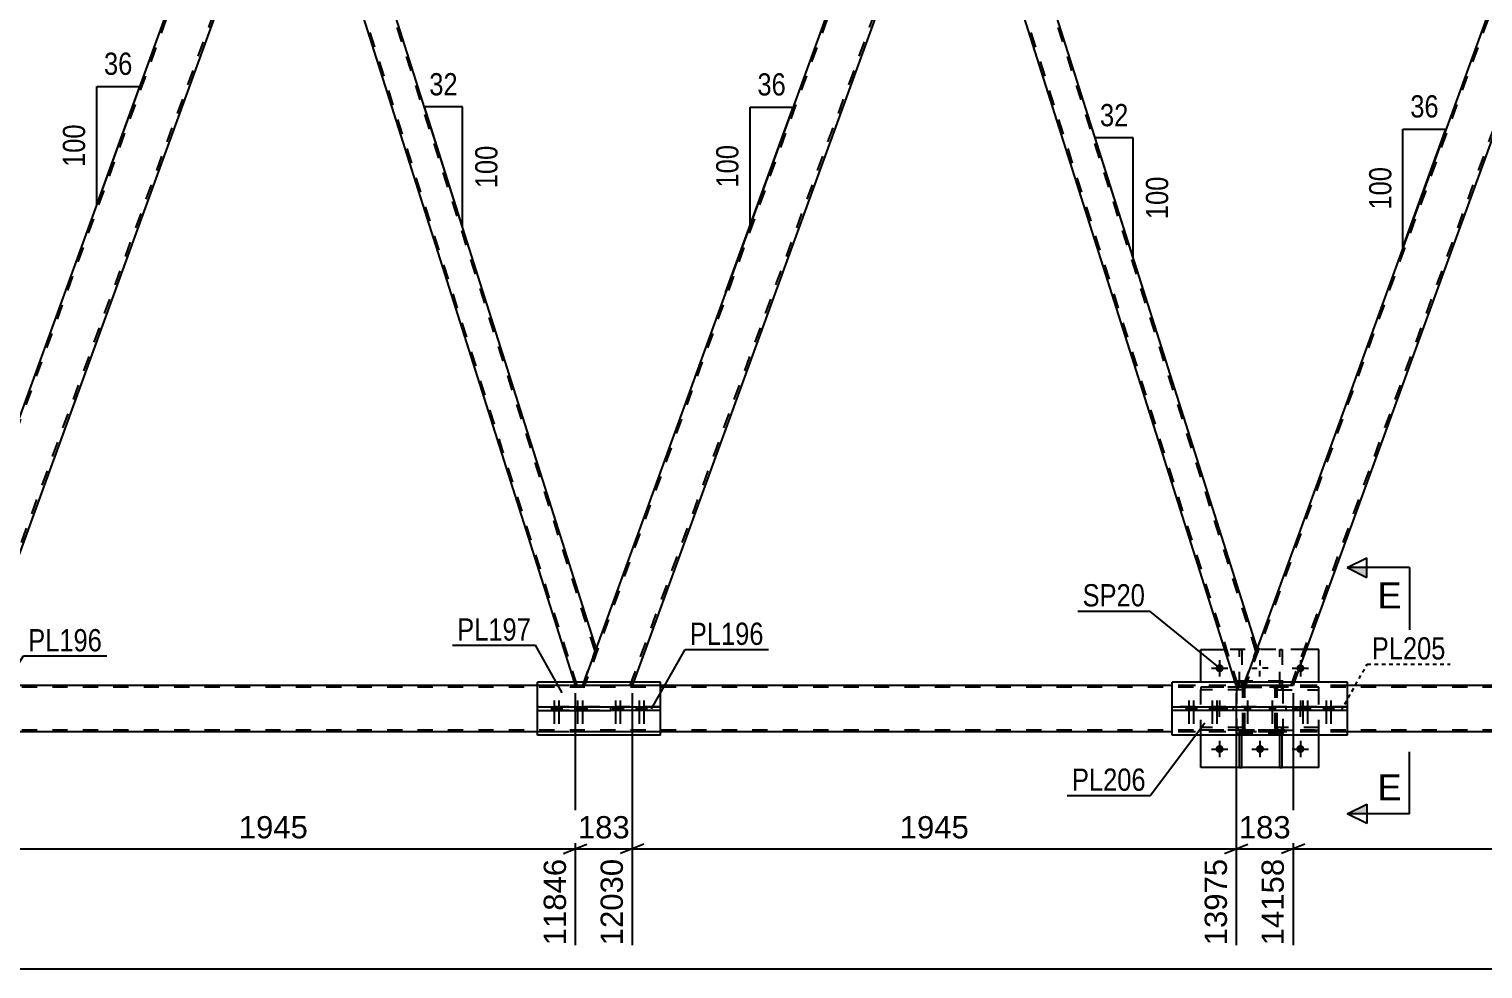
# Model space of a CAD drawing. Header units: millimetres. Extents: x -121 to 720, y -404 to 190.
# Drawn here: x 324.9 to 512.2, y -158.5 to -37.5 of the extents above; entities that cross this region are included whole.
import ezdxf

# ---------------------------------------------------------------- set-up
doc = ezdxf.new("R2010")
doc.units = ezdxf.units.MM
for name, pattern in [('DXK_LINE_DOT2', [3.9198, 1.9599, -1.9599]), ('DXK_LINE_DOT3', [5.9187, 2.979, -0.9799, 0.9799, -0.9799]), ('DXK_LINE_DOT4', [0.9408, 0.4704, -0.4704])]:
    doc.linetypes.add(name, pattern=pattern)
doc.styles.add('Arial', font='ARIAL.TTF', dxfattribs={"height": 0.2})
doc.styles.add('Arial Narrow', font='ARIALN.TTF', dxfattribs={"height": 0.2})

# ---------------------------------------------------------------- blocks, each defined once
blk = doc.blocks.new('Bolt-318886794-4142 - 3431')
at = {"linetype": 'Continuous'}
for points in [[(489.38, -124.76), (488.66, -124.76), (488.66, -125.24), (489.38, -125.24)], [(489.98, -124.76), (489.26, -124.76), (489.26, -125.24), (489.98, -125.24)], [(492.39, -124.76), (491.67, -124.76), (491.67, -125.24), (492.39, -125.24)], [(492.99, -124.76), (492.27, -124.76), (492.27, -125.24), (492.99, -125.24)]]:
    blk.add_hatch(color=1, dxfattribs=at).paths.add_polyline_path(points)
at = {"color": 1, "linetype": 'Continuous'}
for p, q in [((488.66, -124.76), (488.66, -125.24)), ((489.02, -123.96), (489.02, -126.96)), ((489.26, -124.76), (489.26, -125.24)), ((489.38, -124.76), (489.38, -125.24)), ((489.62, -123.96), (489.62, -126.96)), ((489.98, -124.76), (489.98, -125.24)), ((491.67, -124.76), (491.67, -125.24)), ((492.03, -123.96), (492.03, -126.96)), ((492.27, -124.76), (492.27, -125.24)), ((492.39, -124.76), (492.39, -125.24)), ((492.63, -123.96), (492.63, -126.96)), ((492.99, -124.76), (492.99, -125.24))]:
    blk.add_line(p, q, dxfattribs=at)
blk = doc.blocks.new('Part-318886794-3553 - 3431')
at = {"color": 7, "linetype": 'DXK_LINE_DOT2'}
for p, q in [((619.98, -122.24), (-43.24, -122.24)), ((619.98, -122), (-35.24, -122)), ((406.29, -122), (390.43, -122)), ((494.8, -122), (472.19, -122)), ((619.98, -127.76), (-43.24, -127.76)), ((619.98, -128), (-35.24, -128)), ((406.29, -128), (390.43, -128)), ((494.8, -128), (472.19, -128))]:
    blk.add_line(p, q, dxfattribs=at)
at = {"color": 2, "linetype": 'Continuous'}
for p, q in [((390.43, -122), (321.15, -122)), ((472.19, -122), (406.29, -122)), ((560.68, -122), (494.8, -122)), ((390.43, -128), (321.15, -128)), ((472.19, -128), (406.29, -128)), ((560.68, -128), (494.8, -128))]:
    blk.add_line(p, q, dxfattribs=at)
blk = doc.blocks.new('Bolt-318886794-3723 - 3431')
at = {"linetype": 'Continuous'}
for points in [[(478.83, -119.8, -1), (477.79, -119.8, -1)], [(489.23, -119.8, -1), (488.19, -119.8, -1)], [(478.83, -130.2, -1), (477.79, -130.2, -1)], [(484.03, -130.2, -1), (482.99, -130.2, -1)], [(489.23, -130.2, -1), (488.19, -130.2, -1)]]:
    blk.add_hatch(color=1, dxfattribs=at).paths.add_polyline_path(points)
at = {"color": 1, "linetype": 'Continuous'}
for p, q in [((477.27, -119.8), (479.35, -119.8)), ((478.31, -118.76), (478.31, -120.84)), ((482.47, -119.8), (483.16, -119.8)), ((483.51, -118.76), (483.51, -119.45)), ((484.55, -119.8), (483.85, -119.8)), ((487.67, -119.8), (489.75, -119.8)), ((488.71, -118.76), (488.71, -120.84)), ((483.51, -120.84), (483.51, -120.15)), ((477.27, -125), (477.96, -125)), ((478.31, -123.96), (478.31, -124.65)), ((478.31, -126.04), (478.31, -125.35)), ((479.35, -125), (478.65, -125)), ((487.67, -125), (488.36, -125)), ((488.71, -123.96), (488.71, -124.65)), ((488.71, -126.04), (488.71, -125.35)), ((489.75, -125), (489.05, -125)), ((478.31, -129.16), (478.31, -131.24)), ((483.51, -129.16), (483.51, -131.24)), ((488.71, -129.16), (488.71, -131.24)), ((477.27, -130.2), (479.35, -130.2)), ((482.47, -130.2), (484.55, -130.2)), ((487.67, -130.2), (489.75, -130.2))]:
    blk.add_line(p, q, dxfattribs=at)
blk = doc.blocks.new('Bolt-318886794-3724 - 3431')
at = {"linetype": 'Continuous'}
for points in [[(400.87, -124.76), (400.15, -124.76), (400.15, -125.24), (400.87, -125.24)], [(401.47, -124.76), (400.75, -124.76), (400.75, -125.24), (401.47, -125.24)], [(403.88, -124.76), (403.16, -124.76), (403.16, -125.24), (403.88, -125.24)], [(404.48, -124.76), (403.76, -124.76), (403.76, -125.24), (404.48, -125.24)]]:
    blk.add_hatch(color=1, dxfattribs=at).paths.add_polyline_path(points)
at = {"color": 1, "linetype": 'Continuous'}
for p, q in [((400.15, -124.76), (400.15, -125.24)), ((400.51, -123.96), (400.51, -126.96)), ((400.75, -124.76), (400.75, -125.24)), ((400.87, -124.76), (400.87, -125.24)), ((401.11, -123.96), (401.11, -126.96)), ((401.47, -124.76), (401.47, -125.24)), ((403.16, -124.76), (403.16, -125.24)), ((403.52, -123.96), (403.52, -126.96)), ((403.76, -124.76), (403.76, -125.24)), ((403.88, -124.76), (403.88, -125.24)), ((404.12, -123.96), (404.12, -126.96)), ((404.48, -124.76), (404.48, -125.24))]:
    blk.add_line(p, q, dxfattribs=at)
blk = doc.blocks.new('Part-318886794-3789 - 3431')
at = {"color": 2, "linetype": 'Continuous'}
for p, q in [((354.29, -3.4), (311.27, -121.6)), ((360.68, -3.4), (317.65, -121.6))]:
    blk.add_line(p, q, dxfattribs=at)
at = {"color": 7, "linetype": 'DXK_LINE_DOT2'}
for p, q in [((354.69, -3), (311.38, -122)), ((317.25, -122), (360.57, -3)), ((354.29, -3.4), (354.44, -3)), ((354.44, -3), (360.82, -3)), ((360.82, -3), (360.68, -3.4)), ((311.27, -121.6), (311.12, -122)), ((317.65, -121.6), (317.51, -122)), ((317.51, -122), (311.12, -122))]:
    blk.add_line(p, q, dxfattribs=at)
blk = doc.blocks.new('Bolt-318886794-4108 - 3431')
at = {"linetype": 'Continuous'}
for points in [[(474.72, -124.76), (474, -124.76), (474, -125.24), (474.72, -125.24)], [(475.32, -124.76), (474.6, -124.76), (474.6, -125.24), (475.32, -125.24)], [(477.73, -124.76), (477.01, -124.76), (477.01, -125.24), (477.73, -125.24)], [(478.33, -124.76), (477.61, -124.76), (477.61, -125.24), (478.33, -125.24)]]:
    blk.add_hatch(color=1, dxfattribs=at).paths.add_polyline_path(points)
at = {"color": 1, "linetype": 'Continuous'}
for p, q in [((474, -124.76), (474, -125.24)), ((474.36, -123.96), (474.36, -126.96)), ((474.6, -124.76), (474.6, -125.24)), ((474.72, -124.76), (474.72, -125.24)), ((474.96, -123.96), (474.96, -126.96)), ((475.32, -124.76), (475.32, -125.24)), ((477.01, -124.76), (477.01, -125.24)), ((477.37, -123.96), (477.37, -126.96)), ((477.61, -124.76), (477.61, -125.24)), ((477.73, -124.76), (477.73, -125.24)), ((477.97, -123.96), (477.97, -126.96)), ((478.33, -124.76), (478.33, -125.24))]:
    blk.add_line(p, q, dxfattribs=at)
blk = doc.blocks.new('Part-318886794-3811 - 3431')
at = {"color": 2, "linetype": 'Continuous'}
for p, q in [((524.56, -3.4), (481.54, -121.6)), ((530.95, -3.4), (487.92, -121.6))]:
    blk.add_line(p, q, dxfattribs=at)
at = {"color": 7, "linetype": 'DXK_LINE_DOT2'}
for p, q in [((524.96, -3), (481.65, -122)), ((487.52, -122), (530.84, -3)), ((524.56, -3.4), (524.71, -3)), ((524.71, -3), (531.09, -3)), ((531.09, -3), (530.95, -3.4)), ((481.54, -121.6), (481.39, -122)), ((487.92, -121.6), (487.78, -122)), ((487.78, -122), (481.39, -122))]:
    blk.add_line(p, q, dxfattribs=at)
blk = doc.blocks.new('Part-318886794-3860 - 3431')
at = {"color": 2, "linetype": 'Continuous'}
for p, q in [((439.43, -3.4), (396.4, -121.6)), ((445.81, -3.4), (402.79, -121.6))]:
    blk.add_line(p, q, dxfattribs=at)
at = {"color": 7, "linetype": 'DXK_LINE_DOT2'}
for p, q in [((439.83, -3), (396.51, -122)), ((402.39, -122), (445.7, -3)), ((439.43, -3.4), (439.57, -3)), ((439.57, -3), (445.96, -3)), ((445.96, -3), (445.81, -3.4)), ((396.4, -121.6), (396.26, -122)), ((402.79, -121.6), (402.64, -122)), ((402.64, -122), (396.26, -122))]:
    blk.add_line(p, q, dxfattribs=at)
blk = doc.blocks.new('Part-318886794-3891 - 3431')
at = {"color": 7, "linetype": 'DXK_LINE_DOT2'}
for p, q in [((486.06, -122.24), (486.06, -117.4)), ((486.06, -117.4), (486.38, -117.4)), ((486.38, -117.4), (486.38, -122.24)), ((486.06, -121.64), (486.38, -121.64)), ((486.38, -122.24), (486.06, -122.24))]:
    blk.add_line(p, q, dxfattribs=at)
blk = doc.blocks.new('Part-318886794-3892 - 3431')
at = {"color": 7, "linetype": 'DXK_LINE_DOT2'}
for p, q in [((481.31, -127.44), (475.91, -127.44)), ((475.91, -127.44), (475.91, -127.76)), ((481.31, -127.76), (475.91, -127.76)), ((480.71, -127.76), (480.71, -127.44)), ((481.31, -127.76), (481.31, -127.44))]:
    blk.add_line(p, q, dxfattribs=at)
blk = doc.blocks.new('Part-318886794-3893 - 3431')
at = {"color": 7, "linetype": 'DXK_LINE_DOT2'}
for p, q in [((481.31, -122.24), (475.91, -122.24)), ((475.91, -122.24), (475.91, -122.56)), ((481.31, -122.56), (475.91, -122.56)), ((480.71, -122.56), (480.71, -122.24)), ((481.31, -122.56), (481.31, -122.24))]:
    blk.add_line(p, q, dxfattribs=at)
blk = doc.blocks.new('Part-318886794-3894 - 3431')
at = {"color": 7, "linetype": 'DXK_LINE_DOT2'}
for p, q in [((491.11, -127.44), (485.71, -127.44)), ((485.71, -127.44), (485.71, -127.76)), ((485.71, -127.76), (491.11, -127.76)), ((486.31, -127.76), (486.31, -127.44)), ((491.11, -127.76), (491.11, -127.44))]:
    blk.add_line(p, q, dxfattribs=at)
blk = doc.blocks.new('Part-318886794-3895 - 3431')
at = {"color": 7, "linetype": 'DXK_LINE_DOT2'}
for p, q in [((491.11, -122.24), (485.71, -122.24)), ((485.71, -122.24), (485.71, -122.56)), ((485.71, -122.56), (491.11, -122.56)), ((486.31, -122.56), (486.31, -122.24)), ((491.11, -122.56), (491.11, -122.24))]:
    blk.add_line(p, q, dxfattribs=at)
blk = doc.blocks.new('Part-318886794-3917 - 3431')
at = {"color": 2, "linetype": 'Continuous'}
for p, q in [((494.8, -121.6), (472.19, -121.6)), ((472.19, -124.76), (472.19, -121.6)), ((494.8, -124.76), (494.8, -121.6)), ((472.19, -128.4), (472.19, -125.24)), ((494.8, -128.4), (494.8, -125.24)), ((494.8, -128.4), (472.19, -128.4))]:
    blk.add_line(p, q, dxfattribs=at)
at = {"color": 7, "linetype": 'DXK_LINE_DOT2'}
for p, q in [((472.19, -125.24), (472.19, -124.76)), ((494.8, -125.24), (494.8, -124.76))]:
    blk.add_line(p, q, dxfattribs=at)
blk = doc.blocks.new('Part-318886794-3918 - 3431')
at = {"color": 7, "linetype": 'DXK_LINE_DOT2'}
for p, q in [((486.51, -121.46), (480.51, -121.46)), ((480.51, -128.26), (480.51, -121.46)), ((486.51, -128.26), (486.51, -121.46)), ((486.51, -128.26), (480.51, -128.26))]:
    blk.add_line(p, q, dxfattribs=at)
blk = doc.blocks.new('Part-318886794-3919 - 3431')
at = {"color": 7, "linetype": 'DXK_LINE_DOT2'}
for p, q in [((481.31, -122.48), (481.34, -122.3)), ((481.34, -122.3), (481.31, -122.48)), ((481.31, -127.52), (481.31, -122.48)), ((481.34, -122.3), (481.34, -122.3)), ((481.55, -122.48), (481.56, -122.39)), ((481.55, -127.52), (481.55, -122.48)), ((481.56, -122.39), (481.62, -122.31)), ((481.6, -122.04), (481.79, -122)), ((481.79, -122), (481.6, -122.04)), ((481.62, -122.31), (481.69, -122.26)), ((481.69, -122.26), (481.79, -122.24)), ((485.23, -122), (481.79, -122)), ((481.79, -122.24), (485.23, -122.24)), ((485.23, -122), (485.41, -122.04)), ((485.41, -122.04), (485.23, -122)), ((485.23, -122.24), (485.32, -122.26)), ((485.32, -122.26), (485.4, -122.31)), ((485.4, -122.31), (485.45, -122.39)), ((485.45, -122.39), (485.47, -122.48)), ((485.47, -127.52), (485.47, -122.48)), ((485.67, -122.3), (485.71, -122.48)), ((485.71, -122.48), (485.67, -122.3)), ((485.67, -122.3), (485.67, -122.3)), ((485.71, -127.52), (485.71, -122.48)), ((481.34, -127.7), (481.31, -127.52)), ((481.31, -127.52), (481.34, -127.7)), ((481.56, -127.61), (481.55, -127.52)), ((481.62, -127.69), (481.56, -127.61)), ((481.79, -128), (481.6, -127.96)), ((481.6, -127.96), (481.79, -128)), ((481.69, -127.74), (481.62, -127.69)), ((481.79, -127.76), (481.69, -127.74)), ((485.23, -127.76), (481.79, -127.76)), ((485.23, -128), (481.79, -128)), ((485.32, -127.74), (485.23, -127.76)), ((485.41, -127.96), (485.23, -128)), ((485.23, -128), (485.41, -127.96)), ((485.4, -127.69), (485.32, -127.74)), ((485.45, -127.61), (485.4, -127.69)), ((485.47, -127.52), (485.45, -127.61)), ((485.71, -127.52), (485.67, -127.7)), ((485.67, -127.7), (485.71, -127.52))]:
    blk.add_line(p, q, dxfattribs=at)
at = {"color": 7, "linetype": 'DXK_LINE_DOT3'}
blk.add_line((483.51, -125), (483.51, -125), dxfattribs=at)
at = {"color": 7, "linetype": 'DXK_LINE_DOT2'}
for centre, start, end in [((481.79, -122.48), 112.5001, 157.5001), ((481.79, -122.48), 112.5001, 157.5001), ((485.23, -122.48), 22.5001, 67.5001), ((485.23, -122.48), 22.5001, 67.5001), ((481.79, -127.52), 202.5001, 247.5001), ((481.79, -127.52), 202.5001, 247.5001), ((485.23, -127.52), 292.5001, 337.5001), ((485.23, -127.52), 292.5001, 337.5001)]:
    blk.add_arc(centre, 0.48, start, end, dxfattribs=at)
blk = doc.blocks.new('Part-318886794-3921 - 3431')
at = {"color": 7, "linetype": 'DXK_LINE_DOT2'}
for p, q in [((486.38, -127.76), (486.06, -127.76)), ((486.06, -128.4), (486.06, -127.76)), ((486.06, -128.36), (486.38, -128.36)), ((486.38, -128.4), (486.38, -127.76))]:
    blk.add_line(p, q, dxfattribs=at)
at = {"color": 2, "linetype": 'Continuous'}
for p, q in [((486.06, -132.6), (486.06, -128.4)), ((486.38, -132.6), (486.38, -128.4)), ((486.06, -132.6), (486.38, -132.6))]:
    blk.add_line(p, q, dxfattribs=at)
blk = doc.blocks.new('Part-318886794-4107 - 3431')
at = {"color": 2, "linetype": 'Continuous'}
for p, q in [((472.19, -124.76), (472.19, -124.76)), ((472.19, -124.76), (488.39, -124.76)), ((472.19, -125.24), (472.19, -124.76)), ((488.39, -125.24), (472.19, -125.24)), ((478.6, -125.24), (478.6, -124.76)), ((480.09, -125.24), (480.09, -124.76)), ((486.89, -125.24), (486.89, -124.76)), ((488.39, -124.76), (494.8, -124.76)), ((488.39, -125.24), (488.39, -124.76)), ((494.8, -125.24), (488.39, -125.24)), ((494.8, -124.76), (494.8, -124.76)), ((494.8, -125.24), (494.8, -124.76))]:
    blk.add_line(p, q, dxfattribs=at)
at = {"color": 7, "linetype": 'DXK_LINE_DOT2'}
for p, q in [((494.8, -124.76), (472.19, -124.76)), ((472.19, -124.76), (472.19, -124.76)), ((494.8, -125.24), (472.19, -125.24)), ((494.8, -124.76), (494.8, -124.76))]:
    blk.add_line(p, q, dxfattribs=at)
blk = doc.blocks.new('Part-318886794-3929 - 3431')
at = {"color": 2, "linetype": 'Continuous'}
for p, q in [((475.91, -121.6), (475.91, -117.4)), ((475.91, -117.4), (478.99, -117.4)), ((491.11, -117.4), (489.45, -117.4)), ((491.11, -121.6), (491.11, -117.4)), ((475.91, -132.6), (475.91, -128.4)), ((491.11, -132.6), (491.11, -128.4)), ((491.11, -132.6), (475.91, -132.6))]:
    blk.add_line(p, q, dxfattribs=at)
at = {"color": 7, "linetype": 'DXK_LINE_DOT2'}
for p, q in [((489.45, -117.4), (478.99, -117.4)), ((475.91, -128.4), (475.91, -121.6)), ((491.11, -128.4), (491.11, -121.6))]:
    blk.add_line(p, q, dxfattribs=at)
blk = doc.blocks.new('Part-318886794-3934 - 3431')
at = {"color": 2, "linetype": 'Continuous'}
for p, q in [((406.29, -121.6), (390.43, -121.6)), ((390.43, -124.76), (390.43, -121.6)), ((406.29, -124.76), (406.29, -121.6)), ((390.43, -128.4), (390.43, -125.24)), ((406.29, -128.4), (406.29, -125.24)), ((406.29, -128.4), (390.43, -128.4))]:
    blk.add_line(p, q, dxfattribs=at)
at = {"color": 7, "linetype": 'DXK_LINE_DOT2'}
for p, q in [((390.43, -125.24), (390.43, -124.76)), ((406.29, -125.24), (406.29, -124.76))]:
    blk.add_line(p, q, dxfattribs=at)
blk = doc.blocks.new('Part-318886794-3971 - 3431')
at = {"color": 7, "linetype": 'DXK_LINE_DOT2'}
for p, q in [((360.82, -3), (359.09, -7.77)), ((361.77, -3), (360.82, -3)), ((397.86, -117.6), (361.52, -3)), ((361.9, -3.4), (361.77, -3)), ((395.56, -122), (359.22, -7.4)), ((396.26, -122), (397.99, -117.23)), ((395.31, -122), (395.19, -121.6)), ((395.31, -122), (396.26, -122))]:
    blk.add_line(p, q, dxfattribs=at)
at = {"color": 2, "linetype": 'Continuous'}
for p, q in [((397.99, -117.23), (361.9, -3.4)), ((395.19, -121.6), (359.09, -7.77))]:
    blk.add_line(p, q, dxfattribs=at)
blk = doc.blocks.new('Part-318886794-4189 - 3431')
at = {"color": 7, "linetype": 'DXK_LINE_DOT2'}
for p, q in [((480.86, -122.24), (480.86, -117.4)), ((480.86, -117.4), (481.18, -117.4)), ((481.18, -117.4), (481.18, -122.24)), ((480.86, -121.64), (481.18, -121.64)), ((481.18, -122.24), (480.86, -122.24))]:
    blk.add_line(p, q, dxfattribs=at)
blk = doc.blocks.new('Part-318886794-3976 - 3431')
at = {"color": 7, "linetype": 'DXK_LINE_DOT2'}
for p, q in [((445.96, -3), (444.22, -7.77)), ((446.91, -3), (445.96, -3)), ((482.99, -117.6), (446.65, -3)), ((447.03, -3.4), (446.91, -3)), ((480.7, -122), (444.36, -7.4)), ((481.39, -122), (483.13, -117.23)), ((480.45, -122), (480.32, -121.6)), ((480.45, -122), (481.39, -122))]:
    blk.add_line(p, q, dxfattribs=at)
at = {"color": 2, "linetype": 'Continuous'}
for p, q in [((483.13, -117.23), (447.03, -3.4)), ((480.32, -121.6), (444.22, -7.77))]:
    blk.add_line(p, q, dxfattribs=at)
blk = doc.blocks.new('Bolt-318886794-4109 - 3431')
at = {"linetype": 'Continuous'}
for points in [[(482.25, -124.76), (481.53, -124.76), (481.53, -125.24), (482.25, -125.24)], [(482.25, -124.76), (481.53, -124.76), (481.53, -125.24), (482.25, -125.24)], [(485.45, -124.76), (484.73, -124.76), (484.73, -125.24), (485.45, -125.24)], [(485.45, -124.76), (484.73, -124.76), (484.73, -125.24), (485.45, -125.24)]]:
    blk.add_hatch(color=1, dxfattribs=at).paths.add_polyline_path(points)
at = {"color": 1, "linetype": 'Continuous'}
for p, q in [((481.53, -124.76), (481.53, -125.24)), ((481.53, -124.76), (481.53, -125.24)), ((481.89, -123.96), (481.89, -126.96)), ((481.89, -123.96), (481.89, -126.96)), ((482.25, -124.76), (482.25, -125.24)), ((482.25, -124.76), (482.25, -125.24)), ((484.73, -124.76), (484.73, -125.24)), ((484.73, -124.76), (484.73, -125.24)), ((485.09, -123.96), (485.09, -126.96)), ((485.09, -123.96), (485.09, -126.96)), ((485.45, -124.76), (485.45, -125.24)), ((485.45, -124.76), (485.45, -125.24))]:
    blk.add_line(p, q, dxfattribs=at)
blk = doc.blocks.new('Part-318886794-4120 - 3431')
at = {"color": 2, "linetype": 'Continuous'}
for p, q in [((390.43, -124.76), (390.43, -124.76)), ((390.43, -124.76), (399.88, -124.76)), ((390.43, -125.24), (390.43, -124.76)), ((390.43, -125.24), (399.88, -125.24)), ((396.84, -125.24), (396.84, -124.76)), ((399.88, -124.76), (406.29, -124.76)), ((399.88, -125.24), (399.88, -124.76)), ((406.29, -125.24), (399.88, -125.24)), ((406.29, -124.76), (406.29, -124.76)), ((406.29, -125.24), (406.29, -124.76))]:
    blk.add_line(p, q, dxfattribs=at)
at = {"color": 7, "linetype": 'DXK_LINE_DOT2'}
for p, q in [((406.29, -124.76), (390.43, -124.76)), ((390.43, -124.76), (390.43, -124.76)), ((406.29, -125.24), (390.43, -125.24)), ((406.29, -124.76), (406.29, -124.76))]:
    blk.add_line(p, q, dxfattribs=at)
blk = doc.blocks.new('Bolt-318886794-4121 - 3431')
at = {"linetype": 'Continuous'}
for points in [[(392.96, -124.76), (392.24, -124.76), (392.24, -125.24), (392.96, -125.24)], [(393.56, -124.76), (392.84, -124.76), (392.84, -125.24), (393.56, -125.24)], [(395.97, -124.76), (395.25, -124.76), (395.25, -125.24), (395.97, -125.24)], [(396.58, -124.76), (395.86, -124.76), (395.86, -125.24), (396.58, -125.24)]]:
    blk.add_hatch(color=1, dxfattribs=at).paths.add_polyline_path(points)
at = {"color": 1, "linetype": 'Continuous'}
for p, q in [((392.24, -124.76), (392.24, -125.24)), ((392.6, -123.96), (392.6, -126.96)), ((392.84, -124.76), (392.84, -125.24)), ((392.96, -124.76), (392.96, -125.24)), ((393.2, -123.96), (393.2, -126.96)), ((393.56, -124.76), (393.56, -125.24)), ((395.25, -124.76), (395.25, -125.24)), ((395.61, -123.96), (395.61, -126.96)), ((395.86, -124.76), (395.86, -125.24)), ((395.97, -124.76), (395.97, -125.24)), ((396.22, -123.96), (396.22, -126.96)), ((396.58, -124.76), (396.58, -125.24))]:
    blk.add_line(p, q, dxfattribs=at)
blk = doc.blocks.new('Part-318886794-4191 - 3431')
at = {"color": 7, "linetype": 'DXK_LINE_DOT2'}
for p, q in [((481.18, -127.76), (480.86, -127.76)), ((480.86, -128.4), (480.86, -127.76)), ((480.86, -128.36), (481.18, -128.36)), ((481.18, -128.4), (481.18, -127.76))]:
    blk.add_line(p, q, dxfattribs=at)
at = {"color": 2, "linetype": 'Continuous'}
for p, q in [((480.86, -132.6), (480.86, -128.4)), ((481.18, -132.6), (481.18, -128.4)), ((480.86, -132.6), (481.18, -132.6))]:
    blk.add_line(p, q, dxfattribs=at)
blk = doc.blocks.new('AngleDimension-318886794-11910 - 3431')
at = {"color": 7, "linetype": 'Continuous'}
for p, q in [((417.82, -47.53), (423.36, -47.53)), ((417.82, -62.75), (423.36, -47.53)), ((417.82, -62.75), (417.82, -47.53)), ((414.67, -71.41), (417.82, -62.75))]:
    blk.add_line(p, q, dxfattribs=at)
at = {"color": 0}
for points in [[(423.02, -46.63), (423.02, -42.43), (418.17, -42.43), (418.17, -46.63)], [(416.92, -51.8), (412.72, -51.8), (412.72, -58.48), (416.92, -58.48)]]:
    blk.add_wipeout(points, dxfattribs=at)
at = {"color": 3, "style": 'Arial Narrow'}
blk.add_text('36', height=2.863, dxfattribs=at).set_placement((418.77, -46.03))
blk.add_text('100', height=2.863, rotation=90.0002, dxfattribs=at).set_placement((416.32, -57.88))
blk = doc.blocks.new('AngleDimension-318886794-11925 - 3431')
at = {"color": 7, "linetype": 'Continuous'}
for p, q in [((464.78, -59.36), (462.28, -51.49)), ((467.18, -51.49), (462.28, -51.49)), ((467.18, -66.93), (462.28, -51.49)), ((467.18, -66.93), (467.18, -51.49))]:
    blk.add_line(p, q, dxfattribs=at)
at = {"color": 0}
for points in [[(467.16, -50.59), (467.16, -46.39), (462.3, -46.39), (462.3, -50.59)], [(472.28, -55.87), (468.08, -55.87), (468.08, -62.55), (472.28, -62.55)]]:
    blk.add_wipeout(points, dxfattribs=at)
at = {"color": 3, "style": 'Arial Narrow'}
blk.add_text('32', height=2.863, dxfattribs=at).set_placement((462.9, -49.99))
blk.add_text('100', height=2.863, rotation=90.0002, dxfattribs=at).set_placement((471.68, -61.95))
blk = doc.blocks.new('StraightDimension-318886794-4657 - 3431')
at = {"color": 7, "linetype": 'Continuous'}
for p, q in [((317.51, -123), (317.51, -153.26)), ((395.31, -123), (395.31, -155.48)), ((319.01, -142.46), (316.01, -143.66)), ((317.51, -143.06), (395.31, -143.06)), ((393.81, -143.66), (396.81, -142.46))]:
    blk.add_line(p, q, dxfattribs=at)
at = {"color": 0}
blk.add_wipeout([(361.46, -142.31), (361.46, -138.11), (351.36, -138.11), (351.36, -142.31)], dxfattribs=at)
at = {"color": 0, "linetype": 'Continuous'}
blk.add_wipeout([(394.71, -143.76), (390.51, -143.76), (390.51, -156.08), (394.71, -156.08)], dxfattribs=at)
at = {"color": 3, "style": 'Arial'}
blk.add_text('1945', height=2.865, dxfattribs=at).set_placement((351.96, -141.71))
at = {"color": 3, "linetype": 'Continuous', "style": 'Arial'}
blk.add_text('11846', height=2.865, rotation=90.0002, dxfattribs=at).set_placement((394.11, -155.48))
blk = doc.blocks.new('StraightDimension-318886794-4562 - 3431')
at = {"color": 7, "linetype": 'Continuous'}
for p, q in [((487.78, -123), (487.78, -155.48)), ((565.58, -123), (565.58, -155.48)), ((489.28, -142.46), (486.28, -143.66)), ((487.78, -143.06), (565.58, -143.06)), ((564.08, -143.66), (567.08, -142.46))]:
    blk.add_line(p, q, dxfattribs=at)
at = {"color": 0}
blk.add_wipeout([(531.73, -142.31), (531.73, -138.11), (521.63, -138.11), (521.63, -142.31)], dxfattribs=at)
at = {"color": 0, "linetype": 'Continuous'}
blk.add_wipeout([(564.98, -143.76), (560.78, -143.76), (560.78, -156.08), (564.98, -156.08)], dxfattribs=at)
at = {"color": 3, "style": 'Arial'}
blk.add_text('1945', height=2.865, dxfattribs=at).set_placement((522.23, -141.71))
at = {"color": 3, "linetype": 'Continuous', "style": 'Arial'}
blk.add_text('16103', height=2.865, rotation=90.0002, dxfattribs=at).set_placement((564.38, -155.48))
blk = doc.blocks.new('AngleDimension-318886794-11876 - 3431')
at = {"color": 7, "linetype": 'Continuous'}
for p, q in [((333.66, -44.87), (339.2, -44.87)), ((333.66, -60.1), (339.2, -44.87)), ((333.66, -60.1), (333.66, -44.87)), ((333.69, -60), (333.66, -60.1))]:
    blk.add_line(p, q, dxfattribs=at)
at = {"color": 0}
for points in [[(338.86, -43.97), (338.86, -39.77), (334, -39.77), (334, -43.97)], [(332.76, -49.14), (328.56, -49.14), (328.56, -55.83), (332.76, -55.83)]]:
    blk.add_wipeout(points, dxfattribs=at)
at = {"color": 3, "style": 'Arial Narrow'}
blk.add_text('36', height=2.863, dxfattribs=at).set_placement((334.6, -43.37))
blk.add_text('100', height=2.863, rotation=90.0002, dxfattribs=at).set_placement((332.16, -55.23))
blk = doc.blocks.new('AngleDimension-318886794-11891 - 3431')
at = {"color": 7, "linetype": 'Continuous'}
for p, q in [((377.62, -52.98), (375.88, -47.51)), ((380.78, -47.51), (375.88, -47.51)), ((380.78, -62.95), (375.88, -47.51)), ((380.78, -62.95), (380.78, -47.51))]:
    blk.add_line(p, q, dxfattribs=at)
at = {"color": 0}
for points in [[(380.76, -46.61), (380.76, -42.41), (375.9, -42.41), (375.9, -46.61)], [(385.88, -51.88), (381.68, -51.88), (381.68, -58.57), (385.88, -58.57)]]:
    blk.add_wipeout(points, dxfattribs=at)
at = {"color": 3, "style": 'Arial Narrow'}
blk.add_text('32', height=2.863, dxfattribs=at).set_placement((376.5, -46.01))
blk.add_text('100', height=2.863, rotation=90.0002, dxfattribs=at).set_placement((385.28, -57.97))
blk = doc.blocks.new('StraightDimension-318886794-4676 - 3431')
at = {"color": 7, "linetype": 'Continuous'}
for p, q in [((480.45, -123), (480.45, -155.48)), ((487.78, -123), (487.78, -155.48)), ((478.95, -143.66), (481.95, -142.46)), ((480.45, -143.06), (487.78, -143.06)), ((489.28, -142.46), (486.28, -143.66))]:
    blk.add_line(p, q, dxfattribs=at)
at = {"color": 0}
blk.add_wipeout([(488.05, -142.31), (488.05, -138.11), (480.18, -138.11), (480.18, -142.31)], dxfattribs=at)
at = {"color": 0, "linetype": 'Continuous'}
blk.add_wipeout([(487.18, -143.76), (482.98, -143.76), (482.98, -156.08), (487.18, -156.08)], dxfattribs=at)
at = {"color": 3, "style": 'Arial'}
blk.add_text('183', height=2.865, dxfattribs=at).set_placement((480.78, -141.71))
at = {"color": 3, "linetype": 'Continuous', "style": 'Arial'}
blk.add_text('14158', height=2.865, rotation=90.0002, dxfattribs=at).set_placement((486.58, -155.48))
blk = doc.blocks.new('StraightDimension-318886794-4543 - 3431')
at = {"color": 7, "linetype": 'Continuous'}
for p, q in [((395.31, -123), (395.31, -155.48)), ((402.64, -123), (402.64, -155.48)), ((393.81, -143.66), (396.81, -142.46)), ((395.31, -143.06), (402.64, -143.06)), ((404.14, -142.46), (401.14, -143.66))]:
    blk.add_line(p, q, dxfattribs=at)
at = {"color": 0}
blk.add_wipeout([(402.91, -142.31), (402.91, -138.11), (395.04, -138.11), (395.04, -142.31)], dxfattribs=at)
at = {"color": 0, "linetype": 'Continuous'}
blk.add_wipeout([(402.04, -143.76), (397.84, -143.76), (397.84, -156.08), (402.04, -156.08)], dxfattribs=at)
at = {"color": 3, "style": 'Arial'}
blk.add_text('183', height=2.865, dxfattribs=at).set_placement((395.64, -141.71))
at = {"color": 3, "linetype": 'Continuous', "style": 'Arial'}
blk.add_text('12030', height=2.865, rotation=90.0002, dxfattribs=at).set_placement((401.44, -155.48))
blk = doc.blocks.new('StraightDimension-318886794-4600 - 3431')
at = {"color": 7, "linetype": 'Continuous'}
for p, q in [((402.64, -123), (402.64, -155.48)), ((480.45, -123), (480.45, -155.48)), ((404.14, -142.46), (401.14, -143.66)), ((402.64, -143.06), (480.45, -143.06)), ((478.95, -143.66), (481.95, -142.46))]:
    blk.add_line(p, q, dxfattribs=at)
at = {"color": 0}
blk.add_wipeout([(446.59, -142.31), (446.59, -138.11), (436.5, -138.11), (436.5, -142.31)], dxfattribs=at)
at = {"color": 0, "linetype": 'Continuous'}
blk.add_wipeout([(479.84, -143.76), (475.64, -143.76), (475.64, -156.08), (479.84, -156.08)], dxfattribs=at)
at = {"color": 3, "style": 'Arial'}
blk.add_text('1945', height=2.865, dxfattribs=at).set_placement((437.1, -141.71))
at = {"color": 3, "linetype": 'Continuous', "style": 'Arial'}
blk.add_text('13975', height=2.865, rotation=90.0002, dxfattribs=at).set_placement((479.25, -155.48))
blk = doc.blocks.new('StraightDimension-318886794-5277 - 3431')
at = {"color": 7, "linetype": 'Continuous'}
blk.add_line((-56.14, -158.52), (650.37, -158.52), dxfattribs=at)
blk = doc.blocks.new('AngleDimension-318886794-11940 - 3431')
at = {"color": 7, "linetype": 'Continuous'}
for p, q in [((501.93, -50.36), (507.47, -50.36)), ((501.93, -65.59), (507.47, -50.36)), ((501.93, -65.59), (501.93, -50.36)), ((505.11, -56.84), (507.47, -50.36))]:
    blk.add_line(p, q, dxfattribs=at)
at = {"color": 0}
for points in [[(507.12, -49.46), (507.12, -45.26), (502.27, -45.26), (502.27, -49.46)], [(501.03, -54.63), (496.83, -54.63), (496.83, -61.32), (501.03, -61.32)]]:
    blk.add_wipeout(points, dxfattribs=at)
at = {"color": 3, "style": 'Arial Narrow'}
blk.add_text('36', height=2.863, dxfattribs=at).set_placement((502.87, -48.86))
blk.add_text('100', height=2.863, rotation=90.0002, dxfattribs=at).set_placement((500.43, -60.72))
blk = doc.blocks.new('SectionMark-318886794-5522 - 3431')
at = {"linetype": 'Continuous'}
for points in [[(497.26, -106.84), (497.26, -108.09), (494.76, -106.84)], [(497.26, -137.31), (497.26, -138.56), (494.76, -138.56)]]:
    blk.add_hatch(color=6, dxfattribs=at).paths.add_polyline_path(points)
at = {"color": 6, "linetype": 'Continuous'}
for p, q in [((494.76, -106.84), (497.26, -105.59)), ((497.26, -108.09), (497.26, -105.59)), ((502.76, -106.84), (494.76, -106.84)), ((494.76, -106.84), (497.26, -108.09)), ((502.76, -106.84), (502.76, -114.84)), ((502.76, -138.56), (502.76, -130.56)), ((494.76, -138.56), (497.26, -137.31)), ((502.76, -138.56), (494.76, -138.56)), ((497.26, -139.81), (494.76, -138.56)), ((497.26, -137.31), (497.26, -139.81))]:
    blk.add_line(p, q, dxfattribs=at)
at = {"color": 0, "linetype": 'Continuous'}
for points in [[(501.76, -112.09), (501.76, -108.59), (498.65, -108.59), (498.65, -112.09)], [(501.76, -136.81), (501.76, -133.31), (498.65, -133.31), (498.65, -136.81)]]:
    blk.add_wipeout(points, dxfattribs=at)
at = {"color": 3, "linetype": 'Continuous', "style": 'Arial'}
for p in [(498.65, -112.09), (498.65, -136.81)]:
    blk.add_text('E', height=3.34, dxfattribs=at).set_placement(p)
blk = doc.blocks.new('Mark-318886794-4116 - 3431')
at = {"color": 0}
blk.add_wipeout([(419.58, -116.79), (419.58, -113.79), (410.07, -113.79), (410.07, -116.79)], dxfattribs=at)
blk.add_wipeout([(419.58, -116.79), (419.58, -113.79), (410.07, -113.79), (410.07, -116.79)], dxfattribs=at)
at = {"color": 30, "linetype": 'Continuous'}
for p, q in [((405.14, -125.04), (409.47, -117.39)), ((409.47, -117.39), (420.18, -117.39))]:
    blk.add_line(p, q, dxfattribs=at)
at = {"color": 3, "style": 'Arial Narrow'}
blk.add_text('PL196', height=2.863, dxfattribs=at).set_placement((410.07, -116.79))
blk = doc.blocks.new('Mark-318886794-4103 - 3431')
at = {"color": 0}
blk.add_wipeout([(507.42, -118.67), (507.42, -115.67), (497.91, -115.67), (497.91, -118.67)], dxfattribs=at)
blk.add_wipeout([(507.42, -118.67), (507.42, -115.67), (497.91, -115.67), (497.91, -118.67)], dxfattribs=at)
at = {"color": 30, "linetype": 'DXK_LINE_DOT4'}
for p, q in [((493.99, -125.24), (497.31, -119.27)), ((497.31, -119.27), (508.02, -119.27))]:
    blk.add_line(p, q, dxfattribs=at)
at = {"color": 3, "style": 'Arial Narrow'}
blk.add_text('PL205', height=2.863, dxfattribs=at).set_placement((497.91, -118.67))
blk = doc.blocks.new('Mark-318886794-3913 - 3431')
at = {"color": 0}
blk.add_wipeout([(468.8, -135.58), (468.8, -132.58), (459.29, -132.58), (459.29, -135.58)], dxfattribs=at)
blk.add_wipeout([(468.8, -135.58), (468.8, -132.58), (459.29, -132.58), (459.29, -135.58)], dxfattribs=at)
at = {"color": 30, "linetype": 'Continuous'}
for p in [(476.41, -126.87), (458.69, -136.18)]:
    blk.add_line(p, (469.4, -136.18), dxfattribs=at)
at = {"color": 3, "style": 'Arial Narrow'}
blk.add_text('PL206', height=2.863, dxfattribs=at).set_placement((459.29, -135.58))
blk = doc.blocks.new('Mark-318886794-3925 - 3431')
at = {"color": 0}
blk.add_wipeout([(468.7, -111.83), (468.7, -108.83), (460.66, -108.83), (460.66, -111.83)], dxfattribs=at)
blk.add_wipeout([(468.7, -111.83), (468.7, -108.83), (460.66, -108.83), (460.66, -111.83)], dxfattribs=at)
at = {"color": 30, "linetype": 'Continuous'}
for p in [(460.06, -112.43), (478.02, -119.51)]:
    blk.add_line(p, (469.3, -112.43), dxfattribs=at)
at = {"color": 3, "style": 'Arial Narrow'}
blk.add_text('SP20', height=2.863, dxfattribs=at).set_placement((460.66, -111.83))
blk = doc.blocks.new('Mark-318886794-3930 - 3431')
at = {"color": 0}
blk.add_wipeout([(389.6, -116.24), (389.6, -113.24), (380.1, -113.24), (380.1, -116.24)], dxfattribs=at)
blk.add_wipeout([(389.6, -116.24), (389.6, -113.24), (380.1, -113.24), (380.1, -116.24)], dxfattribs=at)
at = {"color": 30, "linetype": 'Continuous'}
for p in [(379.5, -116.84), (393.62, -122.98)]:
    blk.add_line(p, (390.2, -116.84), dxfattribs=at)
at = {"color": 3, "style": 'Arial Narrow'}
blk.add_text('PL197', height=2.863, dxfattribs=at).set_placement((380.1, -116.24))
blk = doc.blocks.new('Mark-318886794-4063 - 3431')
at = {"color": 0}
blk.add_wipeout([(334.35, -117.62), (334.35, -114.62), (324.84, -114.62), (324.84, -117.62)], dxfattribs=at)
blk.add_wipeout([(334.35, -117.62), (334.35, -114.62), (324.84, -114.62), (324.84, -117.62)], dxfattribs=at)
at = {"color": 30, "linetype": 'Continuous'}
for p, q in [((319.83, -125.08), (324.24, -118.22)), ((324.24, -118.22), (334.95, -118.22))]:
    blk.add_line(p, q, dxfattribs=at)
at = {"color": 3, "style": 'Arial Narrow'}
blk.add_text('PL196', height=2.863, dxfattribs=at).set_placement((324.84, -117.62))

msp = doc.modelspace()

# ---------------------------------------------------------------- block references
for name in ['Part-318886794-3789 - 3431', 'Part-318886794-3971 - 3431', 'Part-318886794-3860 - 3431', 'Part-318886794-3976 - 3431', 'Part-318886794-3811 - 3431', 'Part-318886794-3929 - 3431', 'Part-318886794-4189 - 3431', 'Part-318886794-3891 - 3431', 'Bolt-318886794-3723 - 3431', 'Part-318886794-3934 - 3431', 'Part-318886794-3917 - 3431', 'Part-318886794-3918 - 3431', 'Part-318886794-3553 - 3431', 'Part-318886794-3893 - 3431', 'Part-318886794-3919 - 3431', 'Part-318886794-3895 - 3431', 'Part-318886794-4120 - 3431', 'Bolt-318886794-4121 - 3431', 'Bolt-318886794-3724 - 3431', 'Part-318886794-4107 - 3431', 'Bolt-318886794-4108 - 3431', 'Bolt-318886794-4109 - 3431', 'Bolt-318886794-4142 - 3431', 'Part-318886794-3892 - 3431', 'Part-318886794-4191 - 3431', 'Part-318886794-3894 - 3431', 'Part-318886794-3921 - 3431']:
    msp.add_blockref(name, (0, 0))

# ---------------------------------------------------------------- next in the draw order: block references
for name in ['AngleDimension-318886794-11876 - 3431', 'AngleDimension-318886794-11891 - 3431', 'AngleDimension-318886794-11910 - 3431', 'AngleDimension-318886794-11925 - 3431', 'StraightDimension-318886794-4657 - 3431', 'StraightDimension-318886794-4562 - 3431']:
    msp.add_blockref(name, (0, 0))

# ---------------------------------------------------------------- next in the draw order: block references
for name in ['StraightDimension-318886794-4543 - 3431', 'StraightDimension-318886794-4676 - 3431']:
    msp.add_blockref(name, (0, 0))

# ---------------------------------------------------------------- next in the draw order: block references
msp.add_blockref('StraightDimension-318886794-4600 - 3431', (0, 0))

# ---------------------------------------------------------------- next in the draw order: block references
msp.add_blockref('StraightDimension-318886794-5277 - 3431', (0, 0))

# ---------------------------------------------------------------- next in the draw order: block references
for name in ['AngleDimension-318886794-11940 - 3431', 'SectionMark-318886794-5522 - 3431', 'Mark-318886794-3925 - 3431', 'Mark-318886794-3930 - 3431', 'Mark-318886794-4116 - 3431', 'Mark-318886794-4063 - 3431', 'Mark-318886794-3913 - 3431']:
    msp.add_blockref(name, (0, 0))

# ---------------------------------------------------------------- next in the draw order: block references
msp.add_blockref('Mark-318886794-4103 - 3431', (0, 0))

doc.saveas('drawing.dxf')
